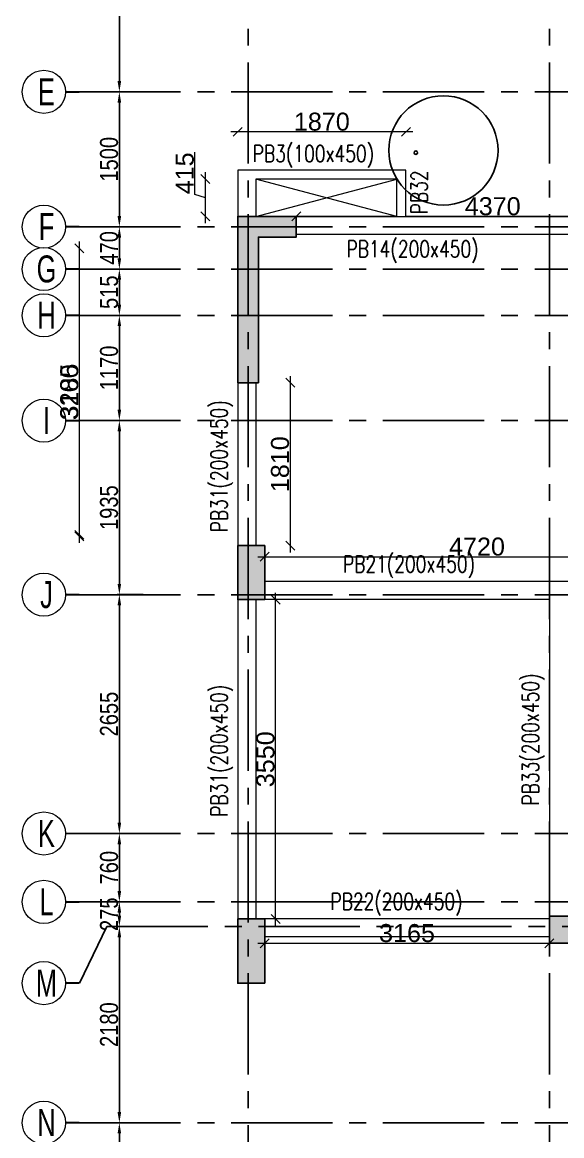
# Model space of a CAD drawing. Header units: millimetres. Extents: x 1277257 to 1543892, y 206696 to 309376.
# Drawn here: x 1363246 to 1369243, y 235179 to 247557 of the extents above; entities that cross this region are included whole.
import ezdxf
from ezdxf.enums import TextEntityAlignment as Align

# ---------------------------------------------------------------- set-up
doc = ezdxf.new("R2010")
doc.units = ezdxf.units.MM
doc.header["$LTSCALE"] = 500
doc.header["$MEASUREMENT"] = 0
doc.header["$PDMODE"] = 34
doc.linetypes.add('Site$0$CENTER2', pattern=[1.125, 0.75, -0.125, 0.125, -0.125])
doc.layers.get('Defpoints').update_dxf_attribs({"lineweight": 0})
for name, color, linetype, lineweight in [('CUT OUT', 1, 'Continuous', 13), ('GRID NO.', 7, 'Continuous', 20), ('TOWER COL HATCH', 253, 'Continuous', 20)]:
    doc.layers.add(name, color=color, linetype=linetype, lineweight=lineweight)
for name, color, linetype in [('GRID', 7, 'Continuous'), ('GRID DIM', 7, 'Continuous'), ('S-COLUMN-HATCH', 253, 'Continuous'), ('S-FRAMING PLAN', 4, 'Continuous'), ('T BEAM N', 3, 'Continuous'), ('TOWER AREA COLUMN.', 6, 'Continuous')]:
    doc.layers.add(name, color=color, linetype=linetype)
doc.styles.add('3mm', font='arial.ttf')
doc.styles.add('D50', font='arial.ttf', dxfattribs={"width": 0.8})
doc.styles.add('S-T', font='romans.shx')
doc.dimstyles.new('INNER DIM', dxfattribs={"dimtxt": 200, "dimasz": 120, "dimexe": 25, "dimexo": 25, "dimgap": 12, "dimtad": 1, "dimdec": 0, "dimrnd": 5, "dimzin": 0, "dimdsep": 46, "dimtxsty": 'D50', "dimcen": 0.09, "dimdle": 25, "dimclrt": 6, "dimadec": 0, "dimazin": 0, "dimtfac": 1, "dimtdec": 0, "dimtofl": 0, "dimtmove": 1, "dimatfit": 3, "dimfxl": 75, "dimtolj": 1, "dimtzin": 0, "dimarcsym": 0})
doc.dimstyles.new('PARAMVEER', dxfattribs={"dimtxt": 200, "dimasz": 100, "dimexe": 0, "dimexo": 25, "dimgap": 10, "dimtad": 1, "dimdec": 0, "dimrnd": 5, "dimzin": 0, "dimdsep": 46, "dimtxsty": '3mm', "dimblk": 'OBLIQUE', "dimcen": 0.09, "dimdle": 75, "dimclrd": 1, "dimclre": 1, "dimclrt": 3, "dimadec": 0, "dimazin": 0, "dimtfac": 1, "dimtdec": 0, "dimtmove": 1, "dimatfit": 3, "dimfxl": 100, "dimtolj": 1, "dimtzin": 0, "dimlwd": 18, "dimlwe": 5, "dimarcsym": 0})

# ---------------------------------------------------------------- blocks, each defined once
blk = doc.blocks.new('RW2952R')
at = {"layer": 'CUT OUT', "color": 1, "ltscale": 10}
for p, q in [((1365841, 245399), (1367411, 245814)), ((1367411, 245399), (1365841, 245814))]:
    blk.add_line(p, q, dxfattribs=at)
at = {"layer": 'S-FRAMING PLAN', "color": 3, "linetype": 'ByBlock', "lineweight": 20, "ltscale": 10}
for p, q in [((1367511, 245914), (1365641, 245914)), ((1365641, 245914), (1365641, 245399)), ((1367511, 245399), (1367511, 245914)), ((1367411, 245814), (1365841, 245814)), ((1365841, 245814), (1365841, 245399)), ((1367411, 245399), (1367411, 245814)), ((1367411, 245399), (1366291, 245399)), ((1370661, 245399), (1367511, 245399)), ((1370661, 245199), (1366291, 245199)), ((1365641, 243549), (1365641, 241739)), ((1365841, 243549), (1365841, 241739)), ((1370661, 241339), (1365941, 241339)), ((1365641, 241139), (1365641, 237589)), ((1365841, 241139), (1365841, 237589)), ((1369106, 241139), (1365941, 241139)), ((1369106, 241139), (1369106, 237619)), ((1369106, 237589), (1365941, 237589)), ((1369106, 237389), (1365941, 237389))]:
    blk.add_line(p, q, dxfattribs=at)
blk = doc.blocks.new('GRID MARK')
at = {"layer": 'GRID NO.', "const_width": 50}
blk.add_lwpolyline([(0, -541), (0, -891)], dxfattribs=at)
at = {"layer": 'GRID NO.'}
blk.add_circle((0, 0), 541, dxfattribs=at)
at = {"layer": 'GRID NO.', "style": 'D50', "width": 0.8}
blk.add_attdef('Y1', text='', height=500, dxfattribs=at).set_placement((-33, -267), align=Align.CENTER)
blk = doc.blocks.new('*D54')
at = {"layer": 'Defpoints', "color": 0, "linetype": 'Continuous', "transparency": 16777216}
for p in [(1364433, 250049), (1364325, 246784), (1364433, 246784)]:
    blk.add_point(p, dxfattribs=at)
at = {"layer": 'GRID DIM', "color": 0, "linetype": 'Continuous', "lineweight": -2, "transparency": 16777216}
for p, q in [((1364408, 250049), (1364300, 250049)), ((1364408, 246784), (1364300, 246784))]:
    blk.add_line(p, q, dxfattribs=at)
at = {"layer": 'GRID DIM', "linetype": 'Continuous', "lineweight": -2, "transparency": 16777216}
blk.add_line((1364325, 249929), (1364325, 246904), dxfattribs=at)
at = {"layer": 'GRID DIM', "linetype": 'Continuous', "transparency": 16777216}
for points in [[(1364305, 249929), (1364345, 249929), (1364325, 250049)], [(1364305, 246904), (1364345, 246904), (1364325, 246784)]]:
    blk.add_solid(points, dxfattribs=at)
at = {"layer": 'GRID DIM', "linetype": 'Continuous', "transparency": 16777216, "insert": (1364211, 248416), "char_height": 200, "attachment_point": 5, "rotation": 90, "style": 'D50'}
blk.add_mtext('\\A1;3265', dxfattribs=at)
blk = doc.blocks.new('*D55')
at = {"layer": 'Defpoints', "color": 0, "linetype": 'Continuous', "transparency": 16777216}
for p in [(1364433, 246784), (1364325, 245284), (1364703, 245284)]:
    blk.add_point(p, dxfattribs=at)
at = {"layer": 'GRID DIM', "color": 0, "linetype": 'Continuous', "lineweight": -2, "transparency": 16777216}
for p, q in [((1364408, 246784), (1364300, 246784)), ((1364678, 245284), (1364300, 245284))]:
    blk.add_line(p, q, dxfattribs=at)
at = {"layer": 'GRID DIM', "linetype": 'Continuous', "lineweight": -2, "transparency": 16777216}
blk.add_line((1364325, 246664), (1364325, 245404), dxfattribs=at)
at = {"layer": 'GRID DIM', "linetype": 'Continuous', "transparency": 16777216}
for points in [[(1364305, 246664), (1364345, 246664), (1364325, 246784)], [(1364305, 245404), (1364345, 245404), (1364325, 245284)]]:
    blk.add_solid(points, dxfattribs=at)
at = {"layer": 'GRID DIM', "linetype": 'Continuous', "transparency": 16777216, "insert": (1364211, 246034), "char_height": 200, "attachment_point": 5, "rotation": 90, "style": 'D50'}
blk.add_mtext('\\A1;1500', dxfattribs=at)
blk = doc.blocks.new('*D56')
at = {"layer": 'Defpoints', "color": 0, "linetype": 'Continuous', "transparency": 16777216}
for p in [(1364703, 245284), (1364325, 244814), (1364613, 244814)]:
    blk.add_point(p, dxfattribs=at)
at = {"layer": 'GRID DIM', "color": 0, "linetype": 'Continuous', "lineweight": -2, "transparency": 16777216}
for p, q in [((1364678, 245284), (1364300, 245284)), ((1364588, 244814), (1364300, 244814))]:
    blk.add_line(p, q, dxfattribs=at)
at = {"layer": 'GRID DIM', "linetype": 'Continuous', "lineweight": -2, "transparency": 16777216}
blk.add_line((1364325, 245164), (1364325, 244934), dxfattribs=at)
at = {"layer": 'GRID DIM', "linetype": 'Continuous', "transparency": 16777216}
for points in [[(1364305, 245164), (1364345, 245164), (1364325, 245284)], [(1364305, 244934), (1364345, 244934), (1364325, 244814)]]:
    blk.add_solid(points, dxfattribs=at)
at = {"layer": 'GRID DIM', "linetype": 'Continuous', "transparency": 16777216, "insert": (1364211, 245049), "char_height": 200, "attachment_point": 5, "rotation": 90, "style": 'D50'}
blk.add_mtext('\\A1;470', dxfattribs=at)
blk = doc.blocks.new('*D57')
at = {"layer": 'Defpoints', "color": 0, "linetype": 'Continuous', "transparency": 16777216}
for p in [(1364613, 244814), (1364325, 244299), (1364613, 244299)]:
    blk.add_point(p, dxfattribs=at)
at = {"layer": 'GRID DIM', "color": 0, "linetype": 'Continuous', "lineweight": -2, "transparency": 16777216}
for p, q in [((1364588, 244814), (1364300, 244814)), ((1364588, 244299), (1364300, 244299))]:
    blk.add_line(p, q, dxfattribs=at)
at = {"layer": 'GRID DIM', "linetype": 'Continuous', "lineweight": -2, "transparency": 16777216}
blk.add_line((1364325, 244694), (1364325, 244419), dxfattribs=at)
at = {"layer": 'GRID DIM', "linetype": 'Continuous', "transparency": 16777216}
for points in [[(1364305, 244694), (1364345, 244694), (1364325, 244814)], [(1364305, 244419), (1364345, 244419), (1364325, 244299)]]:
    blk.add_solid(points, dxfattribs=at)
at = {"layer": 'GRID DIM', "linetype": 'Continuous', "transparency": 16777216, "insert": (1364211, 244556), "char_height": 200, "attachment_point": 5, "rotation": 90, "style": 'D50'}
blk.add_mtext('\\A1;515', dxfattribs=at)
blk = doc.blocks.new('*D58')
at = {"layer": 'Defpoints', "color": 0, "linetype": 'Continuous', "transparency": 16777216}
for p in [(1364613, 244299), (1364325, 243129), (1364613, 243129)]:
    blk.add_point(p, dxfattribs=at)
at = {"layer": 'GRID DIM', "color": 0, "linetype": 'Continuous', "lineweight": -2, "transparency": 16777216}
for p, q in [((1364588, 244299), (1364300, 244299)), ((1364588, 243129), (1364300, 243129))]:
    blk.add_line(p, q, dxfattribs=at)
at = {"layer": 'GRID DIM', "linetype": 'Continuous', "lineweight": -2, "transparency": 16777216}
blk.add_line((1364325, 244179), (1364325, 243249), dxfattribs=at)
at = {"layer": 'GRID DIM', "linetype": 'Continuous', "transparency": 16777216}
for points in [[(1364305, 244179), (1364345, 244179), (1364325, 244299)], [(1364305, 243249), (1364345, 243249), (1364325, 243129)]]:
    blk.add_solid(points, dxfattribs=at)
at = {"layer": 'GRID DIM', "linetype": 'Continuous', "transparency": 16777216, "insert": (1364211, 243714), "char_height": 200, "attachment_point": 5, "rotation": 90, "style": 'D50'}
blk.add_mtext('\\A1;1170', dxfattribs=at)
blk = doc.blocks.new('*D59')
at = {"layer": 'Defpoints', "color": 0, "linetype": 'Continuous', "transparency": 16777216}
for p in [(1364613, 243129), (1364325, 241194), (1364613, 241194)]:
    blk.add_point(p, dxfattribs=at)
at = {"layer": 'GRID DIM', "color": 0, "linetype": 'Continuous', "lineweight": -2, "transparency": 16777216}
for p, q in [((1364588, 243129), (1364300, 243129)), ((1364588, 241194), (1364300, 241194))]:
    blk.add_line(p, q, dxfattribs=at)
at = {"layer": 'GRID DIM', "linetype": 'Continuous', "lineweight": -2, "transparency": 16777216}
blk.add_line((1364325, 243009), (1364325, 241314), dxfattribs=at)
at = {"layer": 'GRID DIM', "linetype": 'Continuous', "transparency": 16777216}
for points in [[(1364305, 243009), (1364345, 243009), (1364325, 243129)], [(1364305, 241314), (1364345, 241314), (1364325, 241194)]]:
    blk.add_solid(points, dxfattribs=at)
at = {"layer": 'GRID DIM', "linetype": 'Continuous', "transparency": 16777216, "insert": (1364211, 242161), "char_height": 200, "attachment_point": 5, "rotation": 90, "style": 'D50'}
blk.add_mtext('\\A1;1935', dxfattribs=at)
blk = doc.blocks.new('*D60')
at = {"layer": 'Defpoints', "color": 0, "linetype": 'Continuous', "transparency": 16777216}
for p in [(1364613, 241194), (1364325, 238539), (1364447, 238539)]:
    blk.add_point(p, dxfattribs=at)
at = {"layer": 'GRID DIM', "color": 0, "linetype": 'Continuous', "lineweight": -2, "transparency": 16777216}
for p, q in [((1364588, 241194), (1364300, 241194)), ((1364422, 238539), (1364300, 238539))]:
    blk.add_line(p, q, dxfattribs=at)
at = {"layer": 'GRID DIM', "linetype": 'Continuous', "lineweight": -2, "transparency": 16777216}
blk.add_line((1364325, 241074), (1364325, 238659), dxfattribs=at)
at = {"layer": 'GRID DIM', "linetype": 'Continuous', "transparency": 16777216}
for points in [[(1364305, 241074), (1364345, 241074), (1364325, 241194)], [(1364305, 238659), (1364345, 238659), (1364325, 238539)]]:
    blk.add_solid(points, dxfattribs=at)
at = {"layer": 'GRID DIM', "linetype": 'Continuous', "transparency": 16777216, "insert": (1364211, 239866), "char_height": 200, "attachment_point": 5, "rotation": 90, "style": 'D50'}
blk.add_mtext('\\A1;2655', dxfattribs=at)
blk = doc.blocks.new('*D61')
at = {"layer": 'Defpoints', "color": 0, "linetype": 'Continuous', "transparency": 16777216}
for p in [(1364447, 238539), (1364325, 237779), (1364447, 237779)]:
    blk.add_point(p, dxfattribs=at)
at = {"layer": 'GRID DIM', "color": 0, "linetype": 'Continuous', "lineweight": -2, "transparency": 16777216}
for p, q in [((1364422, 238539), (1364300, 238539)), ((1364422, 237779), (1364300, 237779))]:
    blk.add_line(p, q, dxfattribs=at)
at = {"layer": 'GRID DIM', "linetype": 'Continuous', "lineweight": -2, "transparency": 16777216}
blk.add_line((1364325, 238419), (1364325, 237899), dxfattribs=at)
at = {"layer": 'GRID DIM', "linetype": 'Continuous', "transparency": 16777216}
for points in [[(1364305, 238419), (1364345, 238419), (1364325, 238539)], [(1364305, 237899), (1364345, 237899), (1364325, 237779)]]:
    blk.add_solid(points, dxfattribs=at)
at = {"layer": 'GRID DIM', "linetype": 'Continuous', "transparency": 16777216, "insert": (1364211, 238159), "char_height": 200, "attachment_point": 5, "rotation": 90, "style": 'D50'}
blk.add_mtext('\\A1;760', dxfattribs=at)
blk = doc.blocks.new('*D62')
at = {"layer": 'Defpoints', "color": 0, "linetype": 'Continuous', "transparency": 16777216}
for p in [(1364447, 237779), (1364325, 237504), (1364447, 237504)]:
    blk.add_point(p, dxfattribs=at)
at = {"layer": 'GRID DIM', "color": 0, "linetype": 'Continuous', "lineweight": -2, "transparency": 16777216}
for p, q in [((1364422, 237779), (1364300, 237779)), ((1364422, 237504), (1364300, 237504))]:
    blk.add_line(p, q, dxfattribs=at)
at = {"layer": 'GRID DIM', "linetype": 'Continuous', "lineweight": -2, "transparency": 16777216}
blk.add_line((1364325, 237659), (1364325, 237624), dxfattribs=at)
at = {"layer": 'GRID DIM', "linetype": 'Continuous', "transparency": 16777216}
for points in [[(1364305, 237659), (1364345, 237659), (1364325, 237779)], [(1364305, 237624), (1364345, 237624), (1364325, 237504)]]:
    blk.add_solid(points, dxfattribs=at)
at = {"layer": 'GRID DIM', "linetype": 'Continuous', "transparency": 16777216, "insert": (1364211, 237641), "char_height": 200, "attachment_point": 5, "rotation": 90, "style": 'D50'}
blk.add_mtext('\\A1;275', dxfattribs=at)
blk = doc.blocks.new('*D63')
at = {"layer": 'Defpoints', "color": 0, "linetype": 'Continuous', "transparency": 16777216}
for p in [(1364447, 237504), (1364325, 235324), (1364447, 235324)]:
    blk.add_point(p, dxfattribs=at)
at = {"layer": 'GRID DIM', "color": 0, "linetype": 'Continuous', "lineweight": -2, "transparency": 16777216}
for p, q in [((1364422, 237504), (1364300, 237504)), ((1364422, 235324), (1364300, 235324))]:
    blk.add_line(p, q, dxfattribs=at)
at = {"layer": 'GRID DIM', "linetype": 'Continuous', "lineweight": -2, "transparency": 16777216}
blk.add_line((1364325, 237384), (1364325, 235444), dxfattribs=at)
at = {"layer": 'GRID DIM', "linetype": 'Continuous', "transparency": 16777216}
for points in [[(1364305, 237384), (1364345, 237384), (1364325, 237504)], [(1364305, 235444), (1364345, 235444), (1364325, 235324)]]:
    blk.add_solid(points, dxfattribs=at)
at = {"layer": 'GRID DIM', "linetype": 'Continuous', "transparency": 16777216, "insert": (1364211, 236414), "char_height": 200, "attachment_point": 5, "rotation": 90, "style": 'D50'}
blk.add_mtext('\\A1;2180', dxfattribs=at)
blk = doc.blocks.new('*D64')
at = {"layer": 'Defpoints', "color": 0, "linetype": 'Continuous', "transparency": 16777216}
for p in [(1364447, 235324), (1364325, 233144), (1364447, 233144)]:
    blk.add_point(p, dxfattribs=at)
at = {"layer": 'GRID DIM', "color": 0, "linetype": 'Continuous', "lineweight": -2, "transparency": 16777216}
for p, q in [((1364422, 235324), (1364300, 235324)), ((1364422, 233144), (1364300, 233144))]:
    blk.add_line(p, q, dxfattribs=at)
at = {"layer": 'GRID DIM', "linetype": 'Continuous', "lineweight": -2, "transparency": 16777216}
blk.add_line((1364325, 235204), (1364325, 233264), dxfattribs=at)
at = {"layer": 'GRID DIM', "linetype": 'Continuous', "transparency": 16777216}
for points in [[(1364305, 235204), (1364345, 235204), (1364325, 235324)], [(1364305, 233264), (1364345, 233264), (1364325, 233144)]]:
    blk.add_solid(points, dxfattribs=at)
at = {"layer": 'GRID DIM', "linetype": 'Continuous', "transparency": 16777216, "insert": (1364211, 234234), "char_height": 200, "attachment_point": 5, "rotation": 90, "style": 'D50'}
blk.add_mtext('\\A1;2180', dxfattribs=at)
blk = doc.blocks.new('3tgra')
at = {"layer": 'TOWER COL HATCH'}
h = blk.add_hatch(color=253, dxfattribs=at)
h.dxf.hatch_style = 1
h.paths.add_polyline_path([(1365641, 83007), (1365641, 84857), (1366291, 84857), (1366291, 84627), (1365871, 84627), (1365871, 83007)])
h = blk.add_hatch(color=253, dxfattribs=at)
h.dxf.hatch_style = 1
h.paths.add_polyline_path([(1365941, 80597), (1365641, 80597), (1365641, 81197), (1365941, 81197)])
h = blk.add_hatch(color=253, dxfattribs=at)
h.dxf.hatch_style = 1
h.paths.add_polyline_path([(1365941, 76332), (1365641, 76332), (1365641, 77047), (1365941, 77047)])
h = blk.add_hatch(color=253, dxfattribs=at)
h.dxf.hatch_style = 1
h.paths.add_polyline_path([(1369706, 76777), (1369706, 77077), (1369106, 77077), (1369106, 76777)])
at = {"layer": 'TOWER AREA COLUMN.', "color": 4}
blk.add_lwpolyline([(1365641, 83007), (1365641, 84857), (1366291, 84857), (1366291, 84627), (1365871, 84627), (1365871, 83007), (1365641, 83007)], dxfattribs=at)
for points in [[(1365941, 80597), (1365641, 80597), (1365641, 81197), (1365941, 81197)], [(1365941, 76332), (1365641, 76332), (1365641, 77047), (1365941, 77047)], [(1369706, 76777), (1369706, 77077), (1369106, 77077), (1369106, 76777)]]:
    blk.add_lwpolyline(points, close=True, dxfattribs=at)
blk = doc.blocks.new('_Oblique')
at = {"color": 0, "linetype": 'ByBlock', "lineweight": -2}
blk.add_line((-0.5, -0.5), (0.5, 0.5), dxfattribs=at)
blk = doc.blocks.new('*D301')
at = {"layer": 'Defpoints', "color": 0, "ltscale": 10, "transparency": 16777216}
for p in [(1370661, 245399), (1366291, 245169), (1370661, 245169)]:
    blk.add_point(p, dxfattribs=at)
at = {"layer": 'S-COLUMN-HATCH', "color": 1, "linetype": 'Continuous', "lineweight": 18, "ltscale": 10, "transparency": 16777216}
blk.add_line((1366216, 245399), (1370736, 245399), dxfattribs=at)
at = {"layer": 'S-COLUMN-HATCH', "color": 3, "linetype": 'Continuous', "lineweight": 5, "ltscale": 10, "transparency": 16777216}
for p, q in [((1366291, 245399), (1366291, 245399)), ((1370661, 245399), (1370661, 245399))]:
    blk.add_line(p, q, dxfattribs=at)
at = {"layer": 'S-COLUMN-HATCH', "color": 1, "lineweight": 18, "ltscale": 10, "transparency": 16777216, "xscale": 100, "yscale": 100, "zscale": 100, "rotation": 180}
blk.add_blockref('_Oblique', (1366291, 245399), dxfattribs=at)
at = {"layer": 'S-COLUMN-HATCH', "color": 1, "lineweight": 18, "ltscale": 10, "transparency": 16777216, "xscale": 100, "yscale": 100, "zscale": 100}
blk.add_blockref('_Oblique', (1370661, 245399), dxfattribs=at)
at = {"layer": 'S-COLUMN-HATCH', "color": 1, "ltscale": 10, "transparency": 16777216, "insert": (1368476, 245511), "char_height": 200, "attachment_point": 5, "style": '3mm'}
blk.add_mtext('\\A1;4370', dxfattribs=at)
blk = doc.blocks.new('*D304')
at = {"layer": 'Defpoints', "color": 0, "ltscale": 10, "transparency": 16777216}
for p in [(1365756, 243549), (1365756, 241739), (1366224, 241739)]:
    blk.add_point(p, dxfattribs=at)
at = {"layer": 'S-COLUMN-HATCH', "color": 1, "linetype": 'Continuous', "lineweight": 18, "ltscale": 10, "transparency": 16777216}
blk.add_line((1366224, 243624), (1366224, 241664), dxfattribs=at)
at = {"layer": 'S-COLUMN-HATCH', "color": 3, "linetype": 'Continuous', "lineweight": 5, "ltscale": 10, "transparency": 16777216}
for p, q in [((1366224, 243549), (1366224, 243549)), ((1366224, 241739), (1366224, 241739))]:
    blk.add_line(p, q, dxfattribs=at)
at = {"layer": 'S-COLUMN-HATCH', "color": 1, "lineweight": 18, "ltscale": 10, "transparency": 16777216, "xscale": 100, "yscale": 100, "zscale": 100}
for p, rotation in [((1366224, 243549), 90), ((1366224, 241739), 270)]:
    blk.add_blockref('_Oblique', p, dxfattribs=dict(at, rotation=rotation))
at = {"layer": 'S-COLUMN-HATCH', "color": 1, "ltscale": 10, "transparency": 16777216, "insert": (1366112, 242644), "char_height": 200, "attachment_point": 5, "rotation": 90, "style": '3mm'}
blk.add_mtext('\\A1;1810', dxfattribs=at)
blk = doc.blocks.new('*D305')
at = {"layer": 'Defpoints', "color": 0, "ltscale": 10, "transparency": 16777216}
for p in [(1370661, 241615), (1365941, 241339), (1370661, 241339)]:
    blk.add_point(p, dxfattribs=at)
at = {"layer": 'S-COLUMN-HATCH', "color": 1, "linetype": 'Continuous', "lineweight": 18, "ltscale": 10, "transparency": 16777216}
blk.add_line((1365866, 241615), (1370736, 241615), dxfattribs=at)
at = {"layer": 'S-COLUMN-HATCH', "color": 3, "linetype": 'Continuous', "lineweight": 5, "ltscale": 10, "transparency": 16777216}
for p, q in [((1365941, 241615), (1365941, 241615)), ((1370661, 241615), (1370661, 241615))]:
    blk.add_line(p, q, dxfattribs=at)
at = {"layer": 'S-COLUMN-HATCH', "color": 1, "lineweight": 18, "ltscale": 10, "transparency": 16777216, "xscale": 100, "yscale": 100, "zscale": 100, "rotation": 180}
blk.add_blockref('_Oblique', (1365941, 241615), dxfattribs=at)
at = {"layer": 'S-COLUMN-HATCH', "color": 1, "lineweight": 18, "ltscale": 10, "transparency": 16777216, "xscale": 100, "yscale": 100, "zscale": 100}
blk.add_blockref('_Oblique', (1370661, 241615), dxfattribs=at)
at = {"layer": 'S-COLUMN-HATCH', "color": 1, "ltscale": 10, "transparency": 16777216, "insert": (1368301, 241727), "char_height": 200, "attachment_point": 5, "style": '3mm'}
blk.add_mtext('\\A1;4720', dxfattribs=at)
blk = doc.blocks.new('*D307')
at = {"layer": 'Defpoints', "color": 0, "ltscale": 10, "transparency": 16777216}
for p in [(1365841, 241139), (1366062, 241139), (1365841, 237589)]:
    blk.add_point(p, dxfattribs=at)
at = {"layer": 'S-COLUMN-HATCH', "color": 1, "linetype": 'Continuous', "lineweight": 18, "ltscale": 10, "transparency": 16777216}
blk.add_line((1366062, 237514), (1366062, 241214), dxfattribs=at)
at = {"layer": 'S-COLUMN-HATCH', "color": 3, "linetype": 'Continuous', "lineweight": 5, "ltscale": 10, "transparency": 16777216}
for p, q in [((1366062, 241139), (1366062, 241139)), ((1366062, 237589), (1366062, 237589))]:
    blk.add_line(p, q, dxfattribs=at)
at = {"layer": 'S-COLUMN-HATCH', "color": 1, "lineweight": 18, "ltscale": 10, "transparency": 16777216, "xscale": 100, "yscale": 100, "zscale": 100}
for p, rotation in [((1366062, 241139), 90), ((1366062, 237589), 270)]:
    blk.add_blockref('_Oblique', p, dxfattribs=dict(at, rotation=rotation))
at = {"layer": 'S-COLUMN-HATCH', "color": 1, "ltscale": 10, "transparency": 16777216, "insert": (1365950, 239364), "char_height": 200, "attachment_point": 5, "rotation": 90, "style": '3mm'}
blk.add_mtext('\\A1;3550', dxfattribs=at)
blk = doc.blocks.new('*D308')
at = {"layer": 'Defpoints', "color": 0, "ltscale": 10, "transparency": 16777216}
for p in [(1365941, 237389), (1369106, 237389), (1369106, 237319)]:
    blk.add_point(p, dxfattribs=at)
at = {"layer": 'S-COLUMN-HATCH', "color": 1, "linetype": 'Continuous', "lineweight": 18, "ltscale": 10, "transparency": 16777216}
blk.add_line((1365866, 237319), (1369181, 237319), dxfattribs=at)
at = {"layer": 'S-COLUMN-HATCH', "color": 3, "linetype": 'Continuous', "lineweight": 5, "ltscale": 10, "transparency": 16777216}
for p, q in [((1365941, 237319), (1365941, 237319)), ((1369106, 237319), (1369106, 237319))]:
    blk.add_line(p, q, dxfattribs=at)
at = {"layer": 'S-COLUMN-HATCH', "color": 1, "lineweight": 18, "ltscale": 10, "transparency": 16777216, "xscale": 100, "yscale": 100, "zscale": 100, "rotation": 180}
blk.add_blockref('_Oblique', (1365941, 237319), dxfattribs=at)
at = {"layer": 'S-COLUMN-HATCH', "color": 1, "lineweight": 18, "ltscale": 10, "transparency": 16777216, "xscale": 100, "yscale": 100, "zscale": 100}
blk.add_blockref('_Oblique', (1369106, 237319), dxfattribs=at)
at = {"layer": 'S-COLUMN-HATCH', "color": 1, "ltscale": 10, "transparency": 16777216, "insert": (1367523, 237431), "char_height": 200, "attachment_point": 5, "style": '3mm'}
blk.add_mtext('\\A1;3165', dxfattribs=at)
blk = doc.blocks.new('*D391')
at = {"layer": 'Defpoints', "color": 0, "ltscale": 10, "transparency": 16777216}
for p in [(1363881, 245044), (1380281, 245044), (1380205, 241859, -56210)]:
    blk.add_point(p, dxfattribs=at)
at = {"layer": 'S-COLUMN-HATCH', "color": 1, "linetype": 'Continuous', "lineweight": 18, "ltscale": 10, "transparency": 16777216}
blk.add_line((1363881, 241784), (1363881, 245119), dxfattribs=at)
at = {"layer": 'S-COLUMN-HATCH', "color": 3, "linetype": 'Continuous', "lineweight": 5, "ltscale": 10, "transparency": 16777216}
for p, q in [((1363881, 245044), (1363881, 245044)), ((1363881, 241859), (1363881, 241859))]:
    blk.add_line(p, q, dxfattribs=at)
at = {"layer": 'S-COLUMN-HATCH', "color": 1, "lineweight": 18, "ltscale": 10, "transparency": 16777216, "xscale": 100, "yscale": 100, "zscale": 100}
for p, rotation in [((1363881, 245044), 90), ((1363881, 241859), 270)]:
    blk.add_blockref('_Oblique', p, dxfattribs=dict(at, rotation=rotation))
at = {"layer": 'S-COLUMN-HATCH', "color": 1, "ltscale": 10, "transparency": 16777216, "insert": (1363769, 243451), "char_height": 200, "attachment_point": 5, "rotation": 90, "style": '3mm'}
blk.add_mtext('\\A1;3185', dxfattribs=at)
blk = doc.blocks.new('*D392')
at = {"layer": 'Defpoints', "color": 0, "ltscale": 10, "transparency": 16777216}
for p in [(1363881, 245044), (1380396, 245044), (1380396, 241844)]:
    blk.add_point(p, dxfattribs=at)
at = {"layer": 'S-COLUMN-HATCH', "color": 1, "linetype": 'Continuous', "lineweight": 18, "ltscale": 10, "transparency": 16777216}
blk.add_line((1363881, 241769), (1363881, 245119), dxfattribs=at)
at = {"layer": 'S-COLUMN-HATCH', "color": 3, "linetype": 'Continuous', "lineweight": 5, "ltscale": 10, "transparency": 16777216}
for p, q in [((1363881, 245044), (1363881, 245044)), ((1363881, 241844), (1363881, 241844))]:
    blk.add_line(p, q, dxfattribs=at)
at = {"layer": 'S-COLUMN-HATCH', "color": 1, "lineweight": 18, "ltscale": 10, "transparency": 16777216, "xscale": 100, "yscale": 100, "zscale": 100}
for p, rotation in [((1363881, 245044), 90), ((1363881, 241844), 270)]:
    blk.add_blockref('_Oblique', p, dxfattribs=dict(at, rotation=rotation))
at = {"layer": 'S-COLUMN-HATCH', "color": 1, "ltscale": 10, "transparency": 16777216, "insert": (1363769, 243444), "char_height": 200, "attachment_point": 5, "rotation": 90, "style": '3mm'}
blk.add_mtext('\\A1;3200', dxfattribs=at)
blk = doc.blocks.new('*D393')
at = {"layer": 'Defpoints', "color": 0, "ltscale": 10, "transparency": 16777216}
for p in [(1363881, 245044), (1380396, 245044), (1380376, 241859, -56210)]:
    blk.add_point(p, dxfattribs=at)
at = {"layer": 'S-COLUMN-HATCH', "color": 1, "linetype": 'Continuous', "lineweight": 18, "ltscale": 10, "transparency": 16777216}
blk.add_line((1363881, 241784), (1363881, 245119), dxfattribs=at)
at = {"layer": 'S-COLUMN-HATCH', "color": 3, "linetype": 'Continuous', "lineweight": 5, "ltscale": 10, "transparency": 16777216}
for p, q in [((1363881, 245044), (1363881, 245044)), ((1363881, 241859), (1363881, 241859))]:
    blk.add_line(p, q, dxfattribs=at)
at = {"layer": 'S-COLUMN-HATCH', "color": 1, "lineweight": 18, "ltscale": 10, "transparency": 16777216, "xscale": 100, "yscale": 100, "zscale": 100}
for p, rotation in [((1363881, 245044), 90), ((1363881, 241859), 270)]:
    blk.add_blockref('_Oblique', p, dxfattribs=dict(at, rotation=rotation))
at = {"layer": 'S-COLUMN-HATCH', "color": 1, "ltscale": 10, "transparency": 16777216, "insert": (1363769, 243451), "char_height": 200, "attachment_point": 5, "rotation": 90, "style": '3mm'}
blk.add_mtext('\\A1;3185', dxfattribs=at)
blk = doc.blocks.new('*D426')
at = {"layer": 'Defpoints', "color": 0, "ltscale": 10, "transparency": 16777216}
for p in [(1365641, 246339), (1365641, 245914), (1367511, 245914)]:
    blk.add_point(p, dxfattribs=at)
at = {"layer": 'S-COLUMN-HATCH', "color": 1, "linetype": 'Continuous', "lineweight": 18, "ltscale": 10, "transparency": 16777216}
blk.add_line((1367586, 246339), (1365566, 246339), dxfattribs=at)
at = {"layer": 'S-COLUMN-HATCH', "color": 3, "linetype": 'Continuous', "lineweight": 5, "ltscale": 10, "transparency": 16777216}
for p, q in [((1365641, 246339), (1365641, 246339)), ((1367511, 246339), (1367511, 246339))]:
    blk.add_line(p, q, dxfattribs=at)
at = {"layer": 'S-COLUMN-HATCH', "color": 1, "lineweight": 18, "ltscale": 10, "transparency": 16777216, "xscale": 100, "yscale": 100, "zscale": 100, "rotation": 180}
blk.add_blockref('_Oblique', (1365641, 246339), dxfattribs=at)
at = {"layer": 'S-COLUMN-HATCH', "color": 1, "lineweight": 18, "ltscale": 10, "transparency": 16777216, "xscale": 100, "yscale": 100, "zscale": 100}
blk.add_blockref('_Oblique', (1367511, 246339), dxfattribs=at)
at = {"layer": 'S-COLUMN-HATCH', "color": 1, "ltscale": 10, "transparency": 16777216, "insert": (1366576, 246451), "char_height": 200, "attachment_point": 5, "style": '3mm'}
blk.add_mtext('\\A1;1870', dxfattribs=at)
blk = doc.blocks.new('*D427')
at = {"layer": 'Defpoints', "color": 0, "ltscale": 10, "transparency": 16777216}
for p in [(1365282, 245814), (1365841, 245814), (1365841, 245399)]:
    blk.add_point(p, dxfattribs=at)
at = {"layer": 'S-COLUMN-HATCH', "color": 1, "linetype": 'Continuous', "lineweight": 18, "ltscale": 10, "transparency": 16777216}
for p, q in [((1365165, 245642), (1365165, 246113)), ((1365282, 245324), (1365282, 245889)), ((1365282, 245606), (1365165, 245642))]:
    blk.add_line(p, q, dxfattribs=at)
at = {"layer": 'S-COLUMN-HATCH', "color": 3, "linetype": 'Continuous', "lineweight": 5, "ltscale": 10, "transparency": 16777216}
for p, q in [((1365282, 245814), (1365282, 245814)), ((1365282, 245399), (1365282, 245399))]:
    blk.add_line(p, q, dxfattribs=at)
at = {"layer": 'S-COLUMN-HATCH', "color": 1, "lineweight": 18, "ltscale": 10, "transparency": 16777216, "xscale": 100, "yscale": 100, "zscale": 100}
for p, rotation in [((1365282, 245814), 90), ((1365282, 245399), 270)]:
    blk.add_blockref('_Oblique', p, dxfattribs=dict(at, rotation=rotation))
at = {"layer": 'S-COLUMN-HATCH', "color": 1, "ltscale": 10, "transparency": 16777216, "insert": (1365053, 245877), "char_height": 200, "attachment_point": 5, "rotation": 90, "style": '3mm'}
blk.add_mtext('\\A1;415', dxfattribs=at)
blk = doc.blocks.new('EEE')
at = {"layer": 'GRID', "color": 16, "linetype": 'Site$0$CENTER2', "ltscale": 3}
for points in [[(1365755.6, 258923.2), (1365755.6, 223711.9)], [(1369105.6, 258923.2), (1369105.6, 223711.9)], [(1363880.9, 246783.6), (1442964.5, 246783.6)], [(1363880.9, 245284), (1442964.5, 245284)], [(1363880.9, 244813.8), (1442964.5, 244813.8)], [(1363880.9, 244299), (1442964.5, 244299)], [(1363880.9, 243128.8), (1442964.5, 243128.8)], [(1363880.9, 241193.8), (1442964.5, 241193.8)], [(1363880.9, 238538.8), (1442964.5, 238538.8)], [(1363880.9, 237778.8), (1442964.5, 237778.8)], [(1363880.9, 236875.5), (1364185.2, 237504), (1442964.5, 237504)], [(1363880.9, 235324.1), (1442964.5, 235324.1)]]:
    blk.add_lwpolyline(points, dxfattribs=at)
at = {"layer": 'GRID NO.'}
ref = blk.add_blockref('GRID MARK', (1363485.6, 246783.6), dxfattribs=dict(at, xscale=0.443520000003279, yscale=0.443520000003279, zscale=0.443520000003279, rotation=90))
ref.add_attrib('Y1', 'E', dxfattribs={"height": 300, "style": 'D50', "width": 0.669886}).set_placement((1363514.6, 246784.7), align=Align.MIDDLE_CENTER)
ref = blk.add_blockref('GRID MARK', (1363485.6, 245284), dxfattribs=dict(at, xscale=0.443520000003279, yscale=0.443520000003279, zscale=0.443520000003279, rotation=90))
ref.add_attrib('Y1', 'F', dxfattribs={"height": 300, "style": 'D50', "width": 0.669886}).set_placement((1363514.6, 245285), align=Align.MIDDLE_CENTER)
ref = blk.add_blockref('GRID MARK', (1363485.6, 244813.8), dxfattribs=dict(at, xscale=0.443520000003279, yscale=0.443520000003279, zscale=0.443520000003279, rotation=90))
ref.add_attrib('Y1', 'G', dxfattribs={"height": 300, "style": 'D50', "width": 0.669886}).set_placement((1363514.6, 244814.8), align=Align.MIDDLE_CENTER)
ref = blk.add_blockref('GRID MARK', (1363485.6, 244299), dxfattribs=dict(at, xscale=0.443520000003279, yscale=0.443520000003279, zscale=0.443520000003279, rotation=90))
ref.add_attrib('Y1', 'H', dxfattribs={"height": 300, "style": 'D50', "width": 0.669886}).set_placement((1363514.6, 244300), align=Align.MIDDLE_CENTER)
ref = blk.add_blockref('GRID MARK', (1363485.6, 243128.8), dxfattribs=dict(at, xscale=0.443520000003279, yscale=0.443520000003279, zscale=0.443520000003279, rotation=90))
ref.add_attrib('Y1', 'I', dxfattribs={"height": 300, "style": 'D50', "width": 0.669886}).set_placement((1363514.6, 243129.8), align=Align.MIDDLE_CENTER)
ref = blk.add_blockref('GRID MARK', (1363485.6, 241193.8), dxfattribs=dict(at, xscale=0.443520000003279, yscale=0.443520000003279, zscale=0.443520000003279, rotation=90))
ref.add_attrib('Y1', 'J', dxfattribs={"height": 300, "style": 'D50', "width": 0.669886}).set_placement((1363514.6, 241194.8), align=Align.MIDDLE_CENTER)
ref = blk.add_blockref('GRID MARK', (1363485.6, 238538.8), dxfattribs=dict(at, xscale=0.443520000003279, yscale=0.443520000003279, zscale=0.443520000003279, rotation=90))
ref.add_attrib('Y1', 'K', dxfattribs={"height": 300, "style": 'D50', "width": 0.669886}).set_placement((1363514.6, 238539.8), align=Align.MIDDLE_CENTER)
ref = blk.add_blockref('GRID MARK', (1363485.6, 237778.8), dxfattribs=dict(at, xscale=0.443520000003279, yscale=0.443520000003279, zscale=0.443520000003279, rotation=90))
ref.add_attrib('Y1', 'L', dxfattribs={"height": 300, "style": 'D50', "width": 0.669886}).set_placement((1363514.6, 237779.8), align=Align.MIDDLE_CENTER)
ref = blk.add_blockref('GRID MARK', (1363485.6, 236875.5), dxfattribs=dict(at, xscale=0.443520000003279, yscale=0.443520000003279, zscale=0.443520000003279, rotation=90))
ref.add_attrib('Y1', 'M', dxfattribs={"height": 300, "style": 'D50', "width": 0.669886}).set_placement((1363514.6, 236876.5), align=Align.MIDDLE_CENTER)
ref = blk.add_blockref('GRID MARK', (1363485.6, 235324.1), dxfattribs=dict(at, xscale=0.443520000003279, yscale=0.443520000003279, zscale=0.443520000003279, rotation=90))
ref.add_attrib('Y1', 'N', dxfattribs={"height": 300, "style": 'D50', "width": 0.669886}).set_placement((1363514.6, 235325.1), align=Align.MIDDLE_CENTER)
at = {"layer": 'GRID DIM', "color": 0, "linetype": 'Continuous'}
for base, p1, p2, picture, middle in [((1364325, 246783.6), (1364432.8, 250048.6), (1364432.8, 246783.6), '*D54', (1364210.8, 248416.1)), ((1364325, 245284), (1364432.8, 246783.6), (1364702.9, 245284), '*D55', (1364210.9, 246033.8)), ((1364325, 244813.8), (1364702.9, 245284), (1364612.7, 244813.8), '*D56', (1364210.9, 245048.9)), ((1364325, 244299), (1364612.7, 244813.8), (1364612.7, 244299), '*D57', (1364210.9, 244556.4)), ((1364325, 243128.8), (1364612.7, 244299), (1364612.7, 243128.8), '*D58', (1364210.9, 243713.9)), ((1364325, 241193.8), (1364612.7, 243128.8), (1364612.7, 241193.8), '*D59', (1364210.8, 242161.3)), ((1364325, 238538.8), (1364612.7, 241193.8), (1364447.2, 238538.8), '*D60', (1364210.9, 239866.3)), ((1364325, 237778.8), (1364447.2, 238538.8), (1364447.2, 237778.8), '*D61', (1364210.9, 238158.8)), ((1364325, 235324.1), (1364447.2, 237504), (1364447.2, 235324.1), '*D63', (1364210.9, 236414)), ((1364325, 233143.8), (1364447.2, 235324.1), (1364447.2, 233143.8), '*D64', (1364210.9, 234233.9))]:
    dim = blk.add_linear_dim(base=base, p1=p1, p2=p2, angle=90, dimstyle='INNER DIM', override={"dimclrd": 256, "dimclrt": 256}, dxfattribs=at)
    dim.commit()
    dim.dimension.update_dxf_attribs({"geometry": picture, "text_midpoint": middle})
dim = blk.add_linear_dim(base=(1364325, 237504), p1=(1364447.2, 237778.8), p2=(1364447.2, 237504), angle=90, dimstyle='INNER DIM', override={"dimclrd": 256, "dimclrt": 256}, dxfattribs=at)
dim.commit()
dim.dimension.update_dxf_attribs({"geometry": '*D62', "text_midpoint": (1364325, 237641.4), "dimtype": 128})

msp = doc.modelspace()

# ---------------------------------------------------------------- linework, layer by layer
at = {"layer": 'S-COLUMN-HATCH', "color": 4, "ltscale": 10}
for centre, radius in [((1367927.7, 246132.7), 607.4), ((1367620.7, 246107.3), 20)]:
    msp.add_circle(centre, radius, dxfattribs=at)

# ---------------------------------------------------------------- block references
at = {"layer": 'CUT OUT', "color": 4}
msp.add_blockref('3tgra', (0, 160542.1), dxfattribs=at)
at = {"layer": 'GRID', "color": 4}
msp.add_blockref('EEE', (0, 0), dxfattribs=at)
at = {"layer": 'S-COLUMN-HATCH', "color": 4}
msp.add_blockref('RW2952R', (0, 0), dxfattribs=at)

# ---------------------------------------------------------------- texts
at = {"layer": 'T BEAM N', "color": 7, "lineweight": 0, "style": 'S-T', "width": 0.75}
for s, p in [('PB3(100x450)', (1365808.2, 246004.5)), ('PB14(200x450)', (1366850.7, 244944.3)), ('PB21(200x450)', (1366811.1, 241441.3)), ('PB22(200x450)', (1366672.4, 237690.5))]:
    msp.add_text(s, height=185, dxfattribs=at).set_placement(p)
for s, p in [('PB32', (1367751, 245422)), ('PB31(200x450)', (1365526.4, 241886.4)), ('PB33(200x450)', (1368988.5, 238848.9)), ('PB31(200x450)', (1365526.4, 238724.1))]:
    msp.add_text(s, height=185, rotation=90, dxfattribs=at).set_placement(p)

# ---------------------------------------------------------------- dimensions: what is measured, and where the dimension line sits
at = {"layer": 'S-COLUMN-HATCH', "color": 4, "ltscale": 10}
for base, p1, p2, picture, middle in [((1365640.6, 246338.9), (1367510.6, 245914), (1365640.6, 245914), '*D426', (1366575.6, 246451)), ((1370660.6, 245399), (1366290.6, 245169), (1370660.6, 245169), '*D301', (1368475.6, 245511.1)), ((1370660.6, 241614.8), (1365940.6, 241339), (1370660.6, 241339), '*D305', (1368300.6, 241726.9)), ((1369105.6, 237319), (1365940.6, 237389), (1369105.6, 237389), '*D308', (1367523.1, 237431.1))]:
    dim = msp.add_linear_dim(base=base, p1=p1, p2=p2, dimstyle='PARAMVEER', override={"dimpost": '\\X', "dimclre": 3, "dimclrt": 1, "dimfxl": 0.15, "dimfxlon": 1, "dimarcsym": 1}, dxfattribs=at)
    dim.commit()
    dim.dimension.update_dxf_attribs({"geometry": picture, "text_midpoint": middle})
for base, p1, p2, picture, middle in [((1365282, 245814), (1365840.6, 245399), (1365840.6, 245814), '*D427', (1365052.7, 245651.6)), ((1363880.9, 245043.6), (1380205.2, 241858.9, -56210.2), (1380280.6, 245043.6), '*D391', (1363768.7, 243451.3)), ((1363880.9, 245043.6), (1380395.6, 241843.8), (1380395.6, 245043.6), '*D392', (1363768.7, 243443.7)), ((1363880.9, 245043.6), (1380376.1, 241859, -56210.2), (1380395.6, 245043.6), '*D393', (1363768.7, 243451.3)), ((1366223.8, 241739), (1365755.6, 243549), (1365755.6, 241739), '*D304', (1366111.6, 242644)), ((1366061.8, 241139), (1365840.6, 237589), (1365840.6, 241139), '*D307', (1365949.6, 239364))]:
    dim = msp.add_linear_dim(base=base, p1=p1, p2=p2, angle=90, dimstyle='PARAMVEER', override={"dimpost": '\\X', "dimclre": 3, "dimclrt": 1, "dimfxl": 0.15, "dimfxlon": 1, "dimarcsym": 1}, dxfattribs=at)
    dim.commit()
    dim.dimension.update_dxf_attribs({"geometry": picture, "text_midpoint": middle})

doc.saveas('drawing.dxf')
